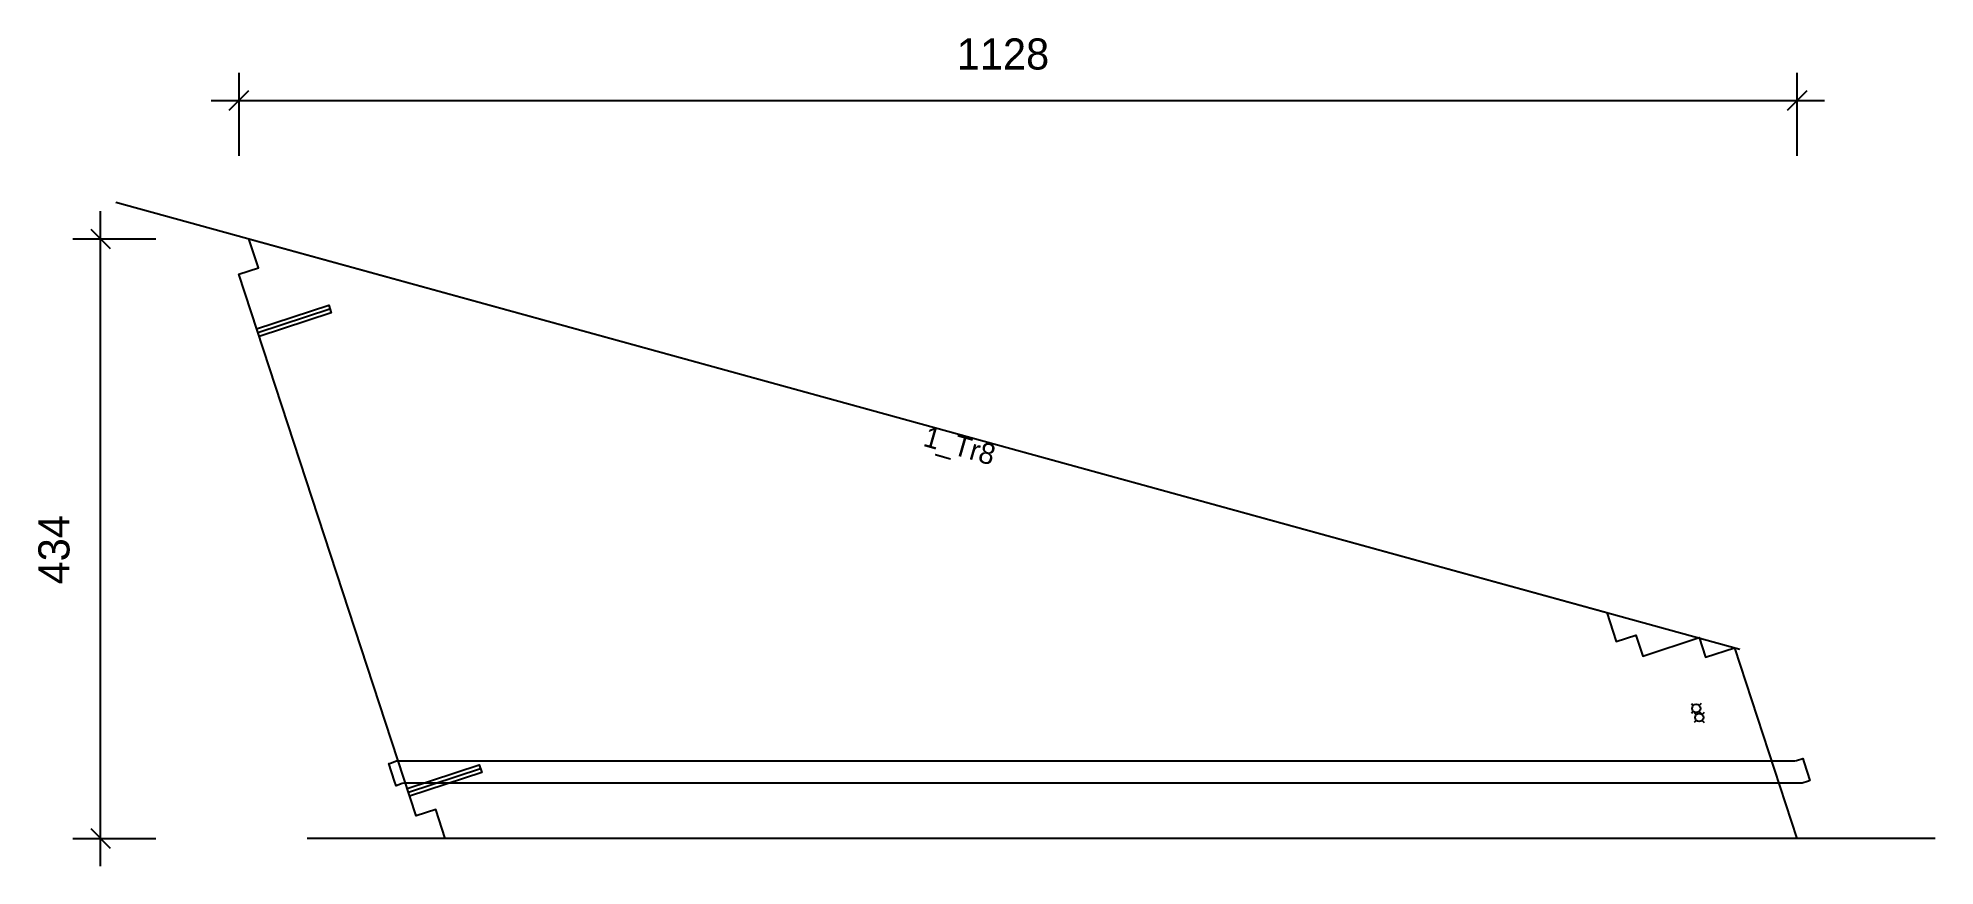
# Model space of a CAD drawing. Header units: millimetres. Extents: x -145 to 1228, y -20 to 579.
import ezdxf
from ezdxf.enums import TextEntityAlignment as Align

# ---------------------------------------------------------------- set-up
doc = ezdxf.new("R2010")
doc.units = ezdxf.units.MM
for name, color, linetype in [('CONTOUR', 7, 'CONTINUOUS'), ('CUT_RISER', 7, 'CONTINUOUS'), ('DIMLINES', 7, 'CONTINUOUS'), ('DIMLINESTEXT', 7, 'CONTINUOUS'), ('DRILLINGSOTHER', 7, 'CONTINUOUS'), ('DRILLINGSSIDE', 7, 'CONTINUOUS'), ('EXTRATREADBACKPROFILELINES', 7, 'CONTINUOUS'), ('EXTRATREADBACKPROFILELINESTEXT', 7, 'CONTINUOUS'), ('EXTRATREADFRONTPROFILELINES', 7, 'CONTINUOUS')]:
    doc.layers.add(name, color=color, linetype=linetype)

msp = doc.modelspace()

# ---------------------------------------------------------------- linework, layer by layer
at = {"layer": 'CONTOUR', "color": 0, "linetype": '0'}
msp.add_lwpolyline([(990.527, 163.375), (997.378, 142.469), (1011.632, 147.141), (1016.61, 131.953), (1057.472, 145.345), (1062.143, 131.091), (1083.049, 137.943), (1128.259, 0), (149.584, 0), (142.732, 20.906), (128.478, 16.234), (0, 408.239), (14.254, 412.911), (7.402, 433.817), (990.527, 163.375)], dxfattribs=at)
at = {"layer": 'CUT_RISER', "color": 1, "linetype": '1'}
msp.add_lwpolyline([(1131.987, 40), (1123.987, 40), (1090.775, 40), (1057.564, 40), (1024.352, 40), (991.14, 40), (957.929, 40), (924.717, 40), (891.505, 40), (858.294, 40), (825.082, 40), (791.87, 40), (758.659, 40), (725.447, 40), (692.235, 40), (659.024, 40), (625.812, 40), (617.812, 40), (584.6, 40), (551.388, 40), (518.177, 40), (484.965, 40), (451.753, 40), (418.542, 40), (385.33, 40), (352.118, 40), (318.907, 40), (285.695, 40), (252.483, 40), (219.272, 40), (186.06, 40), (152.848, 40), (119.637, 40), (118.496, 39.626), (113.935, 38.131), (112.886, 41.331), (108.691, 54.131), (109.832, 54.505), (114.393, 56), (122.393, 56), (154.791, 56), (187.19, 56), (219.588, 56), (251.986, 56), (284.385, 56), (316.783, 56), (349.182, 56), (381.58, 56), (413.978, 56), (446.377, 56), (478.775, 56), (511.174, 56), (543.572, 56), (575.97, 56), (608.369, 56), (640.767, 56), (673.165, 56), (705.564, 56), (737.962, 56), (770.361, 56), (802.759, 56), (835.157, 56), (867.556, 56), (899.954, 56), (932.353, 56), (964.751, 56), (997.149, 56), (1029.548, 56), (1061.946, 56), (1094.345, 56), (1126.743, 56), (1127.883, 56.374), (1132.445, 57.869), (1133.493, 54.669), (1137.689, 41.869), (1136.548, 41.495), (1131.987, 40)], dxfattribs=at)
at = {"layer": 'DIMLINES', "color": 0}
for p, q in [((0, 553.817), (0, 493.817)), ((1128.259, 553.817), (1128.259, 493.817)), ((7.071, 540.888), (-7.071, 526.746)), ((1135.33, 540.888), (1121.188, 526.746)), ((-20, 533.817), (1148.259, 533.817)), ((-100, -20), (-100, 453.817)), ((-107.071, 440.888), (-92.929, 426.746)), ((-120, 433.817), (-60, 433.817)), ((-120, 0), (-60, 0)), ((-107.071, 7.071), (-92.929, -7.071))]:
    msp.add_line(p, q, dxfattribs=at)
at = {"layer": 'DRILLINGSOTHER', "color": 3}
for p, q in [((1051.82, 97.546), (1053.234, 96.132)), ((1058.89, 97.546), (1057.476, 96.132)), ((1053.233, 91.889), (1051.819, 90.475)), ((1055.375, 85.353), (1053.961, 83.939)), ((1053.962, 91.01), (1055.376, 89.596)), ((1057.475, 91.889), (1058.889, 90.475)), ((1059.617, 85.353), (1061.031, 83.939)), ((1061.032, 91.01), (1059.618, 89.596))]:
    msp.add_line(p, q, dxfattribs=at)
for centre in [(1055.354, 94.011), (1057.496, 87.474)]:
    msp.add_circle(centre, 3, dxfattribs=at)
at = {"layer": 'DRILLINGSSIDE', "color": 3}
for p, q in [((13.86, 365.95), (66.125, 383.079)), ((122.872, 33.339), (175.137, 50.468))]:
    msp.add_line(p, q, dxfattribs=at)
at = {"layer": 'DRILLINGSSIDE', "color": 3, "linetype": '3'}
for points in [[(12.926, 368.801), (65.19, 385.93), (67.059, 380.229), (14.794, 363.099)], [(121.938, 36.19), (174.202, 53.319), (176.071, 47.618), (123.807, 30.488)]]:
    msp.add_lwpolyline(points, dxfattribs=at)
at = {"layer": 'EXTRATREADBACKPROFILELINES', "color": 2}
msp.add_line((-89.016, 460.34), (1086.945, 136.852), dxfattribs=at)
at = {"layer": 'EXTRATREADFRONTPROFILELINES', "color": 2}
msp.add_line((1228.259, 0), (49.584, 0), dxfattribs=at)

# ---------------------------------------------------------------- texts
at = {"layer": 'DIMLINESTEXT'}
msp.add_text('1128', height=22.5, dxfattribs=at).set_placement((519.909, 578.817), align=Align.TOP_LEFT)
msp.add_text('434', height=22.5, rotation=90, dxfattribs=at).set_placement((-145, 183.743), align=Align.TOP_LEFT)
at = {"layer": 'EXTRATREADBACKPROFILELINESTEXT'}
msp.add_text('1_Tr8', height=15, rotation=344, dxfattribs=at).set_placement((498.964, 298.596), align=Align.TOP_LEFT)

doc.saveas('drawing.dxf')
